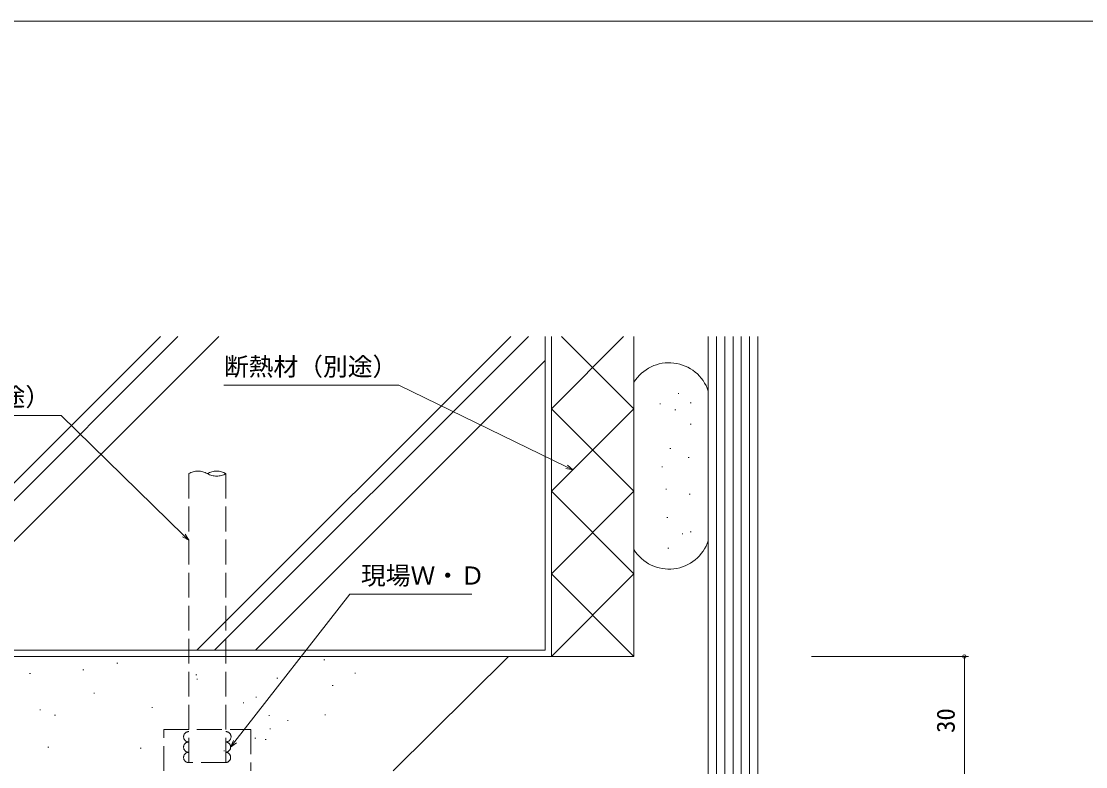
# Model space of a CAD drawing. Units: millimetres, scale not verified. Extents: x -567 to 567, y -403 to 403.
# Drawn here: x -405.8 to -148.1, y 218.5 to 399 of the extents above; entities that cross this region are included whole.
import ezdxf
from ezdxf.enums import TextEntityAlignment as Align

# ---------------------------------------------------------------- set-up
doc = ezdxf.new("R2010")
doc.units = ezdxf.units.MM
doc.header["$LTSCALE"] = 2
doc.linetypes.add('DASHED3', pattern=[4, 3, -1])
for name, color, linetype, lineweight in [('0-2_YKK_ZWAK', 4, 'Continuous', 9), ('0-4_YKK_12', 3, 'Continuous', 9), ('0-5_YKK_13', 3, 'Continuous', 18), ('0-7_YSS_K', 6, 'Continuous', 9), ('0-9_YSS_KE', 7, 'Continuous', 9)]:
    doc.layers.add(name, color=color, linetype=linetype, lineweight=lineweight)
doc.styles.add('ＭＳ ゴシック', font='')
doc.styles.get('ＭＳ ゴシック').set_extended_font_data('MS Gothic')

msp = doc.modelspace()

# ---------------------------------------------------------------- linework, layer by layer
at = {"layer": '0-2_YKK_ZWAK', "linetype": 'DASHED3'}
msp.add_line((-350.245, 227.455), (-350.245, 217.455), dxfattribs=at)
msp.add_lwpolyline([(-371.245, 217.456), (-371.245, 227.456), (-350.245, 227.455)], dxfattribs=at)
at = {"layer": '0-4_YKK_12'}
for p, q in [((-372.097, 322.666), (-455.949, 238.813)), ((-367.854, 322.666), (-455.949, 234.57)), ((-357.955, 322.666), (-455.949, 224.671)), ((-287.244, 322.666), (-363.254, 246.656)), ((-283.001, 322.666), (-359.011, 246.656)), ((-278.949, 246.656), (-278.949, 322.666)), ((-277.449, 305.156), (-259.94, 322.666)), ((-257.449, 305.156), (-274.959, 322.666)), ((-237.449, 165.156), (-237.449, 322.666)), ((-235.449, 165.156), (-235.449, 322.666)), ((-233.449, 165.156), (-233.449, 322.666)), ((-231.449, 165.156), (-231.449, 322.666)), ((-229.449, 165.156), (-229.449, 322.666)), ((-278.949, 316.818), (-349.112, 246.656)), ((-246.774, 308.82), (-246.574, 308.82)), ((-257.449, 285.156), (-277.449, 305.156)), ((-277.449, 285.156), (-257.449, 305.156)), ((-251.203, 306.36), (-251.003, 306.36)), ((-247.512, 304.883), (-247.312, 304.883)), ((-243.821, 306.606), (-243.621, 306.606)), ((-243.821, 301.438), (-243.621, 301.438)), ((-248.743, 295.533), (-248.543, 295.533)), ((-244.314, 293.318), (-244.114, 293.318)), ((-250.711, 291.104), (-250.511, 291.104)), ((-257.449, 265.156), (-277.449, 285.156)), ((-277.449, 265.156), (-257.449, 285.156)), ((-249.727, 285.69), (-249.527, 285.69)), ((-244.068, 284.46), (-243.868, 284.46)), ((-249.481, 278.801), (-249.281, 278.801)), ((-245.79, 274.863), (-245.59, 274.863)), ((-243.821, 275.356), (-243.621, 275.356)), ((-249.235, 271.419), (-249.035, 271.419)), ((-277.449, 245.156), (-257.449, 265.156)), ((-257.449, 245.156), (-277.449, 265.156)), ((-278.949, 246.656), (-418.632, 246.656)), ((-315.745, 217.455), (-287.79, 245.156)), ((-382.618, 243.518), (-382.418, 243.518)), ((-332.509, 244.323), (-332.309, 244.323)), ((-403.791, 241.064), (-403.591, 241.064)), ((-390.869, 241.908), (-390.669, 241.908)), ((-363.5, 240.701), (-363.3, 240.701)), ((-343.905, 239.895), (-343.705, 239.895)), ((-325.063, 241.103), (-324.863, 241.103)), ((-363.321, 239.661), (-363.121, 239.661)), ((-330.496, 238.085), (-330.296, 238.085)), ((-388.253, 236.274), (-388.053, 236.274)), ((-349.011, 235.267), (-348.811, 235.267)), ((-401.333, 232.249), (-401.133, 232.249)), ((-374.182, 232.789), (-373.982, 232.789)), ((-352.093, 233.959), (-351.893, 233.959)), ((-397.709, 230.918), (-397.509, 230.918)), ((-345.871, 230.84), (-345.671, 230.84)), ((-341.363, 229.633), (-341.163, 229.633)), ((-332.308, 231.041), (-332.108, 231.041)), ((-345.643, 227.643), (-345.443, 227.643)), ((-349.212, 225.407), (-349.012, 225.407)), ((-346.712, 225.07), (-346.512, 225.07)), ((-399.346, 223.198), (-399.146, 223.198)), ((-376.989, 222.964), (-376.789, 222.964)), ((-356.771, 222.263), (-356.571, 222.263))]:
    msp.add_line(p, q, dxfattribs=at)
at = {"layer": '0-4_YKK_12', "linetype": 'DASHED3'}
for p, q in [((-365.245, 289.45), (-365.245, 219.452)), ((-356.245, 289.45), (-356.245, 219.452)), ((-356.245, 219.456), (-365.245, 219.456))]:
    msp.add_line(p, q, dxfattribs=at)
for centre, radius, start, end in [((-362.995, 285.553), 4.5, 60.00002, 119.99998), ((-358.495, 285.553), 4.5, 59.99998, 120.00002), ((-358.495, 293.347), 4.5, 239.99998, 300.00002), ((-365.245, 225.706), 1.25, 90, 270), ((-356.245, 225.706), 1.25, 270, 90), ((-365.245, 223.206), 1.25, 90, 270), ((-356.354, 223.205), 1.25, 269.99411, 89.99429), ((-365.245, 220.706), 1.25, 90, 270), ((-356.354, 220.705), 1.25, 269.99411, 89.99429)]:
    msp.add_arc(centre, radius, start, end, dxfattribs=at)
at = {"layer": '0-5_YKK_13'}
for p, q in [((-277.449, 247.656), (-277.449, 322.666)), ((-257.449, 245.156), (-257.449, 322.666)), ((-239.449, 165.156), (-239.449, 322.666)), ((-227.449, 165.156), (-227.449, 322.666)), ((-277.449, 320.166), (-277.449, 245.156)), ((-417.581, 245.156), (-277.449, 245.156)), ((-257.449, 245.156), (-277.449, 245.156))]:
    msp.add_line(p, q, dxfattribs=at)
for centre, start, end in [((-248.949, 306.302), 18.19487, 148.21167), ((-248.949, 276.302), 211.78833, 341.80513)]:
    msp.add_arc(centre, 10, start, end, dxfattribs=at)
at = {"layer": '0-7_YSS_K'}
for p, q in [((-214.449, 245.156), (-176.449, 245.156)), ((-177.449, 245.156), (-177.449, 215.156))]:
    msp.add_line(p, q, dxfattribs=at)
for points in [[(-272.245, 290.36), (-273.773, 291.104), (-314.356, 310.85), (-356.736, 310.85)], [(-365.245, 273.297), (-366.46, 274.486), (-396.113, 303.5), (-441.373, 303.5)], [(-273.574, 291.514), (-272.245, 290.36), (-273.973, 290.695)], [(-366.141, 274.812), (-365.245, 273.297), (-366.779, 274.161)], [(-355.104, 223.205), (-354.059, 224.546), (-326.245, 260.236), (-296.665, 260.236)], [(-353.7, 224.266), (-355.104, 223.205), (-354.418, 224.826)]]:
    msp.add_lwpolyline(points, dxfattribs=at)
msp.add_circle((-177.449, 245.156), 0.425, dxfattribs=at)
at = {"layer": '0-9_YSS_KE'}
msp.add_line((537.274, 399), (-562.726, 399), dxfattribs=at)

# ---------------------------------------------------------------- texts
at = {"layer": '0-7_YSS_K', "style": 'ＭＳ ゴシック'}
for s, p in [('断熱材（別途）', (-356.736, 311.85)), ('φ9差筋（別途）', (-442.333, 304.5)), ('現場Ｗ・Ｄ', (-323.545, 261.236))]:
    msp.add_text(s, height=4.399, dxfattribs=at).set_placement(p, align=Align.BOTTOM_LEFT)
msp.add_text('30', height=4.399, rotation=90, dxfattribs=at).set_placement((-178.449, 226.636), align=Align.BOTTOM_LEFT)

doc.saveas('drawing.dxf')
